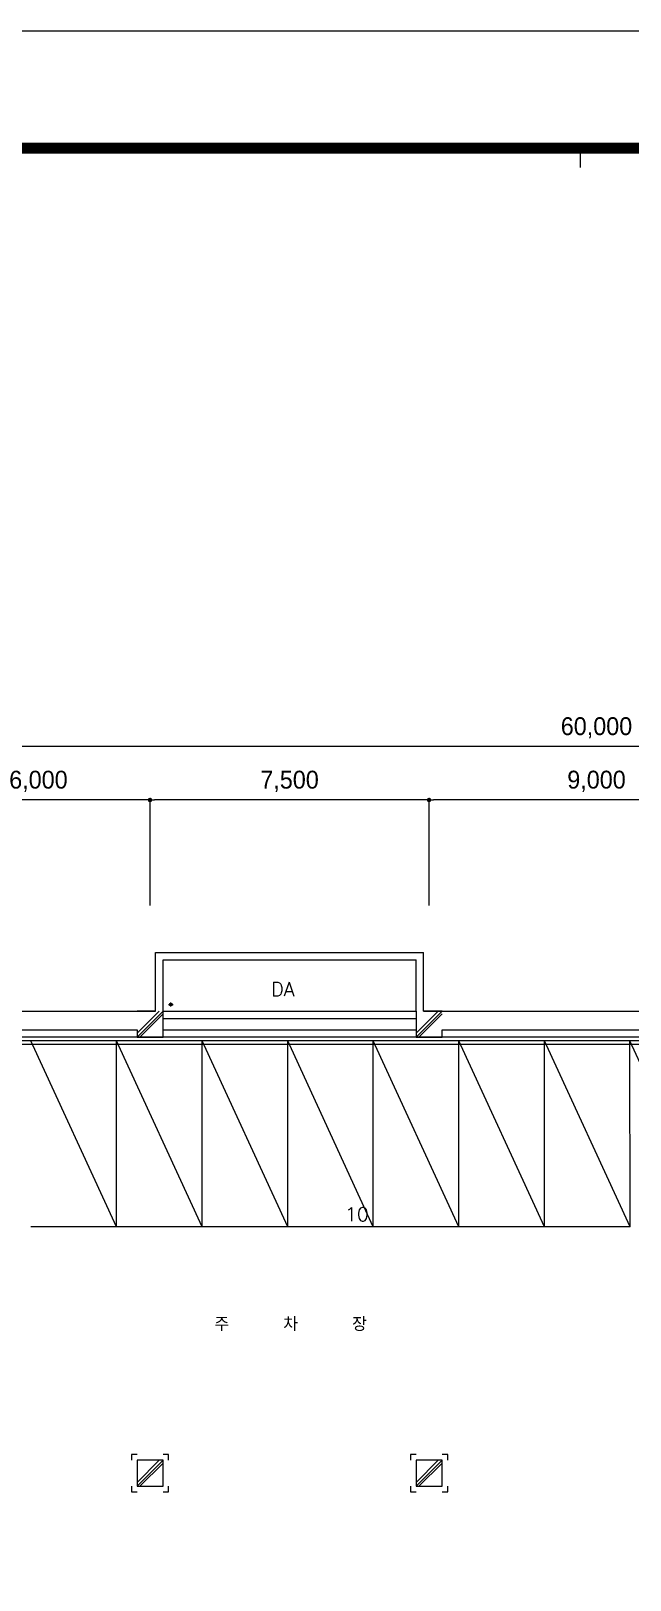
# Model space of a CAD drawing. Header units: millimetres. Extents: x -126150 to 126150, y 0 to 89100.
# Drawn here: x -82406 to -66306, y 47454 to 89100 of the extents above; entities that cross this region are included whole.
import ezdxf
from ezdxf.xclip import XClip

# ---------------------------------------------------------------- set-up
doc = ezdxf.new("R2010")
doc.units = ezdxf.units.MM
doc.header["$LTSCALE"] = 1500
doc.header["$XCLIPFRAME"] = 0
doc.linetypes.add('CEN', pattern=[62, 60, -1, 0, -1])
doc.linetypes.add('CENTER', pattern=[55, 50, -2, 1, -2])
doc.layers.get('Defpoints').update_dxf_attribs({"color": 167})
for name, color, linetype in [('1', 1, 'Continuous'), ('arch', 8, 'Continuous'), ('cen', 1, 'CENTER'), ('SHT', 5, 'Continuous'), ('XREF', 7, 'CEN'), ('치수', 5, 'Continuous')]:
    doc.layers.add(name, color=color, linetype=linetype)
doc.styles.add('arch', font='romans.shx', dxfattribs={"bigfont": 'GHS.SHX'})
doc.styles.add('을릉도M', font='')
doc.styles.get('을릉도M').set_extended_font_data('HY울릉도M')
doc.dimstyles.new('D400', dxfattribs={"dimscale": 100, "dimtxt": 7.5, "dimasz": 1, "dimexe": 0, "dimexo": 1.3, "dimgap": 1.8, "dimtad": 1, "dimdec": 0, "dimzin": 1, "dimdsep": 46, "dimlunit": 6, "dimtxsty": '을릉도M', "dimblk": 'DOT', "dimcen": 10, "dimclrd": 1, "dimclre": 1, "dimclrt": 3, "dimadec": 0, "dimazin": 0, "dimtfac": 1, "dimtdec": 0, "dimtix": 1, "dimtmove": 0, "dimatfit": 3, "dimldrblk": 'DOTSMALL', "dimfxl": 1, "dimtolj": 1, "dimtzin": 0, "dimarcsym": 0})

# ---------------------------------------------------------------- blocks, each defined once
blk = doc.blocks.new('XR-사무동', base_point=(461, 408.4))
at = {"layer": 'arch', "ltscale": 20}
for p, q in [((-75830.9, 61174.9), (-68630.9, 61174.9)), ((-75630.9, 60974.9), (-68830.9, 60974.9)), ((-82130.9, 59599.9), (-75830.9, 59599.9)), ((-75830.9, 59599.9), (-76330.9, 59599.9)), ((-75630.9, 59599.9), (-76330.9, 58899.9)), ((-75735, 59599.9), (-76330.9, 59004)), ((-75630.9, 58899.9), (-75630.9, 59599.9)), ((-68830.9, 59599.9), (-68830.9, 58899.9)), ((-68130.9, 59599.9), (-68830.9, 58899.9)), ((-68235, 59599.9), (-68830.9, 59004)), ((-68630.9, 59599.9), (-59330.9, 59599.9)), ((-68130.9, 59599.9), (-68630.9, 59599.9)), ((-75630.9, 59521.8), (-76252.8, 58899.9)), ((-75630.9, 59399.9), (-68830.9, 59399.9)), ((-68130.9, 59521.8), (-68752.8, 58899.9)), ((-34254.7, 58899.9), (-93705.8, 58899.9)), ((-46980.9, 58799.9), (-92980.9, 58799.9)), ((-81630.9, 59099.9), (-76330.9, 59099.9)), ((-76880.9, 53799.9), (-79180.9, 58799.9)), ((-76880.9, 53799.9), (-76880.9, 58799.9)), ((-74580.9, 53799.9), (-76880.9, 58799.9)), ((-76330.9, 59099.9), (-76330.9, 58899.9)), ((-76330.9, 58899.9), (-75630.9, 58899.9)), ((-75630.9, 59099.9), (-68830.9, 59099.9)), ((-74580.9, 53799.9), (-74580.9, 58799.9)), ((-72280.9, 53799.9), (-74580.9, 58799.9)), ((-72280.9, 53799.9), (-72280.9, 58799.9)), ((-69980.9, 53799.9), (-72280.9, 58799.9)), ((-69980.9, 53799.9), (-69980.9, 58799.9)), ((-67680.9, 53799.9), (-69980.9, 58799.9)), ((-68830.9, 58899.9), (-68130.9, 58899.9)), ((-68130.9, 59099.9), (-59830.9, 59099.9)), ((-68130.9, 58899.9), (-68130.9, 59099.9)), ((-67680.9, 53799.9), (-67680.9, 58799.9)), ((-65380.9, 53799.9), (-67680.9, 58799.9)), ((-65380.9, 53799.9), (-65380.9, 58799.9)), ((-63080.9, 53799.9), (-65380.9, 58799.9)), ((-63080.9, 53799.9), (-63083.3, 58799.9)), ((-60780.9, 53799.9), (-63083.3, 58799.9)), ((-34462, 58699.9), (-93509.3, 58699.9)), ((-76880.9, 53799.9), (-79180.9, 53799.9)), ((-74580.9, 53799.9), (-76880.9, 53799.9)), ((-72280.9, 53799.9), (-74580.9, 53799.9)), ((-69980.9, 53799.9), (-72280.9, 53799.9)), ((-67680.9, 53799.9), (-69980.9, 53799.9)), ((-65380.9, 53799.9), (-67680.9, 53799.9)), ((-63080.9, 53799.9), (-65380.9, 53799.9)), ((-75630.9, 47524.9), (-76330.9, 46824.9)), ((-75735, 47524.9), (-76330.9, 46929)), ((-68130.9, 47524.9), (-68830.9, 46824.9)), ((-68235, 47524.9), (-68830.9, 46929)), ((-75630.9, 47446.8), (-76252.8, 46824.9)), ((-68130.9, 47446.8), (-68752.8, 46824.9))]:
    blk.add_line(p, q, dxfattribs=at)
at = {"layer": 'arch', "ltscale": 100}
for p, q in [((-75830.9, 59599.9), (-75830.9, 61174.9)), ((-75630.9, 59599.9), (-75630.9, 60974.9)), ((-68830.9, 59599.9), (-68830.9, 60974.9)), ((-68630.9, 59599.9), (-68630.9, 61174.9)), ((-75630.9, 59599.9), (-68830.9, 59599.9)), ((-75488.1, 59777.3), (-75357.7, 59777.3)), ((-75422.9, 59719.7), (-75422.9, 59834.9))]:
    blk.add_line(p, q, dxfattribs=at)
at = {"layer": 'arch', "ltscale": 20}
for points in [[(-76330.9, 47674.9), (-76480.9, 47674.9), (-76480.9, 47524.9)], [(-75480.9, 47524.9), (-75480.9, 47674.9), (-75630.9, 47674.9)], [(-68830.9, 47674.9), (-68980.9, 47674.9), (-68980.9, 47524.9)], [(-67980.9, 47524.9), (-67980.9, 47674.9), (-68130.9, 47674.9)], [(-76480.9, 46824.9), (-76480.9, 46674.9), (-76330.9, 46674.9)], [(-75630.9, 46674.9), (-75480.9, 46674.9), (-75480.9, 46824.9)], [(-68980.9, 46824.9), (-68980.9, 46674.9), (-68830.9, 46674.9)], [(-68130.9, 46674.9), (-67980.9, 46674.9), (-67980.9, 46824.9)]]:
    blk.add_lwpolyline(points, dxfattribs=at)
for points in [[(-76330.9, 46824.9), (-75630.9, 46824.9), (-75630.9, 47524.9), (-76330.9, 47524.9)], [(-68830.9, 46824.9), (-68130.9, 46824.9), (-68130.9, 47524.9), (-68830.9, 47524.9)]]:
    blk.add_lwpolyline(points, close=True, dxfattribs=at)
at = {"layer": 'arch', "ltscale": 100}
blk.add_circle((-75422.6, 59777.3), 37.5, dxfattribs=at)
at = {"layer": 'arch', "style": 'arch'}
for s, p in [('DA', (-72725.7, 60001.9)), ('10', (-70743.7, 53948.6)), ('주', (-74250.2, 50996.4)), ('차', (-72400.3, 50996.4)), ('장', (-70550.3, 50996.4))]:
    blk.add_text(s, height=375, dxfattribs=at).set_placement(p)
blk = doc.blocks.new('DOT')
at = {"layer": 'cen', "color": 0, "linetype": 'ByBlock'}
blk.add_line((-0.5, 0), (-1, 0), dxfattribs=at)
at = {"layer": 'cen', "color": 0, "linetype": 'ByBlock', "const_width": 0.5}
blk.add_lwpolyline([(-0.25, 0, 1), (0.25, 0, 1)], format="xyb", close=True, dxfattribs=at)
blk = doc.blocks.new('*D19')
at = {"layer": 'Defpoints', "color": 0, "transparency": 16777216}
for p in [(-85206, 68425), (-85206, 65436), (-79206, 65436)]:
    blk.add_point(p, dxfattribs=at)
at = {"layer": '치수', "color": 1, "lineweight": -2, "ltscale": 200, "transparency": 16777216}
for p, q in [((-85206, 65592), (-85206, 68425)), ((-79326, 68425), (-85086, 68425)), ((-79206, 65592), (-79206, 68425))]:
    blk.add_line(p, q, dxfattribs=at)
at = {"layer": '치수', "color": 1, "lineweight": -2, "transparency": 16777216, "xscale": 120, "yscale": 120, "zscale": 120, "rotation": 180}
blk.add_blockref('DOT', (-85206, 68425), dxfattribs=at)
at = {"layer": '치수', "color": 1, "lineweight": -2, "transparency": 16777216, "xscale": 120, "yscale": 120, "zscale": 120}
blk.add_blockref('DOT', (-79206, 68425), dxfattribs=at)
at = {"layer": '치수', "color": 3, "transparency": 16777216, "insert": (-82206, 68927), "char_height": 480, "attachment_point": 5, "style": '을릉도M'}
blk.add_mtext('\\A1;6,000', dxfattribs=at)
blk = doc.blocks.new('_DotSmall')
at = {"color": 0, "linetype": 'ByBlock', "const_width": 0.5}
blk.add_lwpolyline([(-0.0625, 0, 1), (0.0625, 0, 1)], format="xyb", close=True, dxfattribs=at)
blk = doc.blocks.new('*D20')
at = {"layer": 'Defpoints', "color": 0, "transparency": 16777216}
for p in [(-79206, 68425), (-79206, 65436), (-71706, 65436)]:
    blk.add_point(p, dxfattribs=at)
at = {"layer": '치수', "color": 1, "lineweight": -2, "ltscale": 200, "transparency": 16777216}
for p, q in [((-79206, 65592), (-79206, 68425)), ((-71826, 68425), (-79086, 68425)), ((-71706, 65592), (-71706, 68425))]:
    blk.add_line(p, q, dxfattribs=at)
at = {"layer": '치수', "color": 1, "lineweight": -2, "transparency": 16777216, "xscale": 120, "yscale": 120, "zscale": 120, "rotation": 180}
blk.add_blockref('DOT', (-79206, 68425), dxfattribs=at)
at = {"layer": '치수', "color": 1, "lineweight": -2, "transparency": 16777216, "xscale": 120, "yscale": 120, "zscale": 120}
blk.add_blockref('DOT', (-71706, 68425), dxfattribs=at)
at = {"layer": '치수', "color": 3, "transparency": 16777216, "insert": (-75456, 68927), "char_height": 480, "attachment_point": 5, "style": '을릉도M'}
blk.add_mtext('\\A1;7,500', dxfattribs=at)
blk = doc.blocks.new('*D21')
at = {"layer": 'Defpoints', "color": 0, "transparency": 16777216}
for p in [(-71706, 68425), (-71706, 65436), (-62706, 65436)]:
    blk.add_point(p, dxfattribs=at)
at = {"layer": '치수', "color": 1, "lineweight": -2, "ltscale": 200, "transparency": 16777216}
for p, q in [((-71706, 65592), (-71706, 68425)), ((-62826, 68425), (-71586, 68425)), ((-62706, 65592), (-62706, 68425))]:
    blk.add_line(p, q, dxfattribs=at)
at = {"layer": '치수', "color": 1, "lineweight": -2, "transparency": 16777216, "xscale": 120, "yscale": 120, "zscale": 120, "rotation": 180}
blk.add_blockref('DOT', (-71706, 68425), dxfattribs=at)
at = {"layer": '치수', "color": 1, "lineweight": -2, "transparency": 16777216, "xscale": 120, "yscale": 120, "zscale": 120}
blk.add_blockref('DOT', (-62706, 68425), dxfattribs=at)
at = {"layer": '치수', "color": 3, "transparency": 16777216, "insert": (-67206, 68928), "char_height": 480, "attachment_point": 5, "style": '을릉도M'}
blk.add_mtext('\\A1;9,000', dxfattribs=at)
blk = doc.blocks.new('*D26')
at = {"layer": 'Defpoints', "color": 0, "transparency": 16777216}
for p in [(-97207, 69863), (-97207, 65436), (-37207, 65436)]:
    blk.add_point(p, dxfattribs=at)
at = {"layer": '치수', "color": 1, "lineweight": -2, "ltscale": 200, "transparency": 16777216}
for p, q in [((-97207, 65592), (-97207, 69863)), ((-37327, 69863), (-97087, 69863)), ((-37207, 65592), (-37207, 69863))]:
    blk.add_line(p, q, dxfattribs=at)
at = {"layer": '치수', "color": 1, "lineweight": -2, "transparency": 16777216, "xscale": 120, "yscale": 120, "zscale": 120, "rotation": 180}
blk.add_blockref('DOT', (-97207, 69863), dxfattribs=at)
at = {"layer": '치수', "color": 1, "lineweight": -2, "transparency": 16777216, "xscale": 120, "yscale": 120, "zscale": 120}
blk.add_blockref('DOT', (-37207, 69863), dxfattribs=at)
at = {"layer": '치수', "color": 3, "transparency": 16777216, "insert": (-67207, 70365), "char_height": 480, "attachment_point": 5, "style": '을릉도M'}
blk.add_mtext('\\A1;60,000', dxfattribs=at)
blk = doc.blocks.new('XR-FORM-ET', base_point=(461, 408))
at = {"layer": 'SHT', "color": 171}
blk.add_line((78000, 114600), (78000, 113900), dxfattribs=at)
at = {"layer": 'SHT'}
blk.add_lwpolyline([(0, 118800), (168200, 118800), (168200, 0), (0, 0)], close=True, dxfattribs=at)
at = {"layer": 'SHT', "const_width": 400}
blk.add_lwpolyline([(9300, 114600), (163900, 114600), (163900, 4200), (9300, 4200)], close=True, dxfattribs=at)

msp = doc.modelspace()

# ---------------------------------------------------------------- block references
at = {"layer": '1', "xscale": 0.75, "yscale": 0.75, "zscale": 0.75}
msp.add_blockref('XR-FORM-ET', (-125804.2, 306.3), dxfattribs=at)
at = {"layer": 'XREF'}
ref = msp.add_blockref('XR-사무동', (-2764, 3558.4), dxfattribs=at)
XClip(ref).set_block_clipping_path([(-112606.3320405844, 11136.4274878327), (-23103.7611754332, 76211.8574772071)])

# ---------------------------------------------------------------- dimensions: what is measured, and where the dimension line sits
at = {"layer": '치수', "ltscale": 200}
for base, p1, p2, picture, middle in [((-97207.3, 69863), (-37207.3, 65436), (-97207.3, 65436), '*D26', (-67207.3, 70365.4)), ((-85205.9, 68425.1), (-79205.9, 65436), (-85205.9, 65436), '*D19', (-82205.9, 68927.5)), ((-79205.9, 68425.1), (-71705.9, 65436), (-79205.9, 65436), '*D20', (-75455.9, 68927.5)), ((-71705.9, 68425.1), (-62705.9, 65436), (-71705.9, 65436), '*D21', (-67205.9, 68927.8))]:
    dim = msp.add_linear_dim(base=base, p1=p1, p2=p2, dimstyle='D400', override={"dimscale": 120, "dimtxt": 4, "dimblk": 'DOT'}, dxfattribs=at)
    dim.commit()
    dim.dimension.update_dxf_attribs({"geometry": picture, "text_midpoint": middle})

doc.saveas('drawing.dxf')
